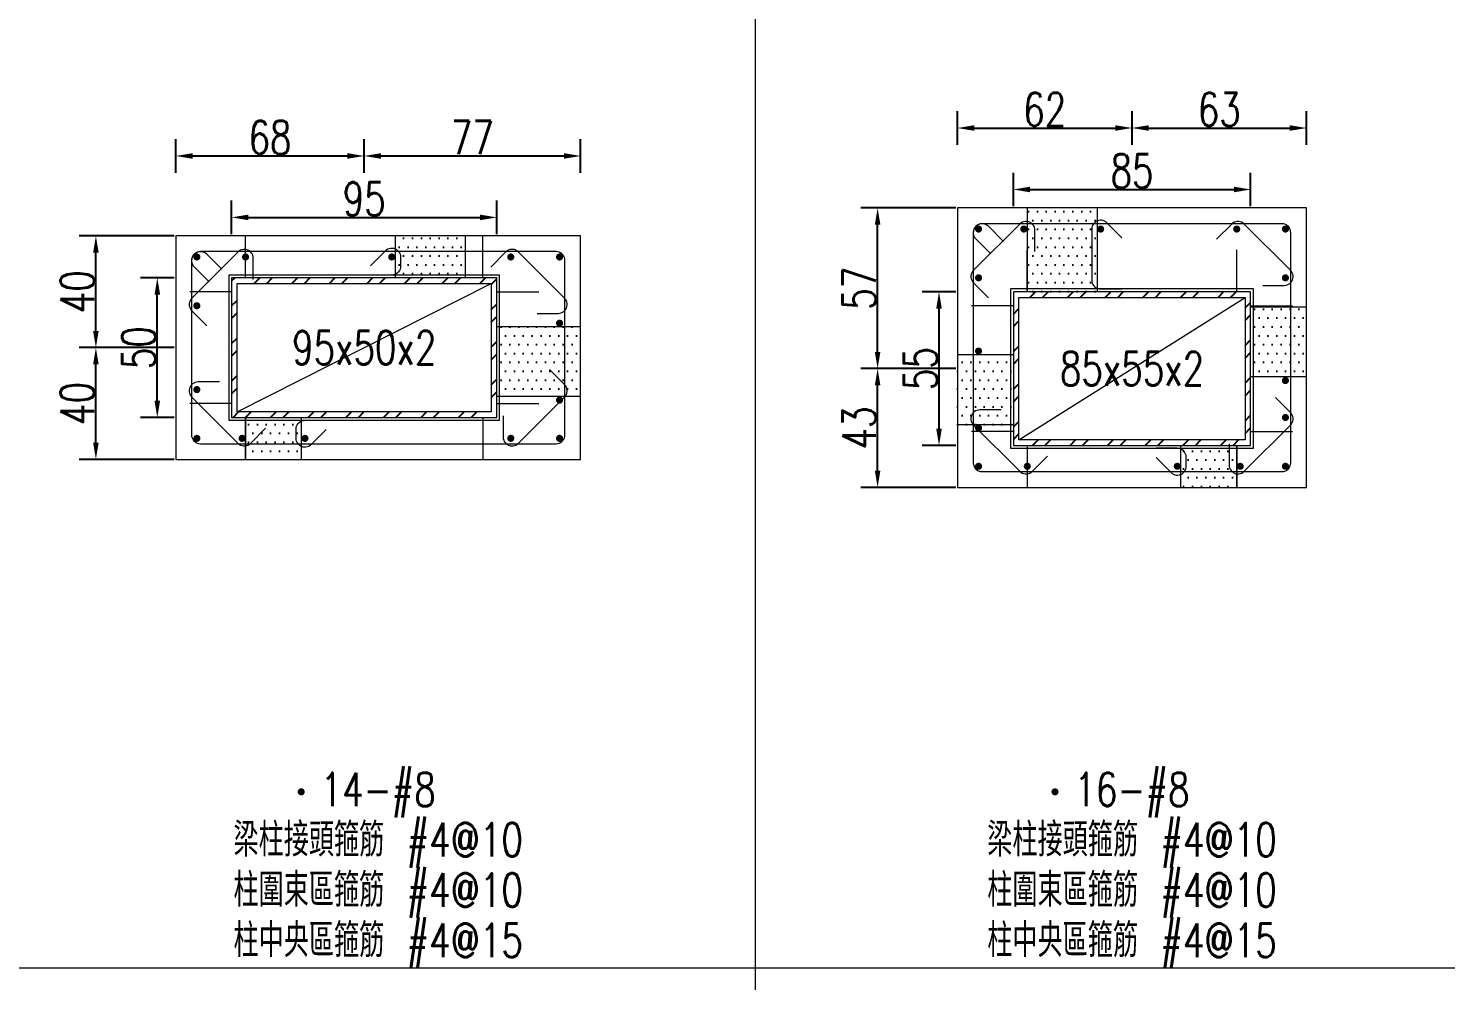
# Model space of a CAD drawing. Header units: millimetres. Extents: x 0 to 3905, y 0 to 8880.
# Drawn here: x 920 to 1427, y 8065 to 8406 of the extents above; entities that cross this region are included whole.
import ezdxf
from ezdxf.enums import TextEntityAlignment as Align

# ---------------------------------------------------------------- set-up
doc = ezdxf.new("R2010")
doc.units = ezdxf.units.MM
doc.layers.get('DEFPOINTS').update_dxf_attribs({"color": 3})
for name, color, linetype in [('Hatch線', 6, 'Continuous'), ('TC-鋼粱', 132, 'Continuous'), ('主筋斷面', 2, 'Continuous'), ('文字-主筋根數', 7, 'Continuous'), ('文字-剪力筋 中央區', 7, 'Continuous'), ('文字-剪力筋-BC', 7, 'Continuous'), ('文字-剪力筋-圍束區', 7, 'Continuous'), ('文字-輔助字', 7, 'Continuous'), ('柱斷面線', 4, 'Continuous'), ('標註字', 4, 'Continuous'), ('箍筋線', 1, 'Continuous'), ('網格線', 7, 'Continuous'), ('鋼柱', 11, 'Continuous')]:
    doc.layers.add(name, color=color, linetype=linetype)
doc.styles.add('note', font='txt.shx', dxfattribs={"width": 0.75, "height": 12})
doc.styles.add('txt', font='txt.shx', dxfattribs={"height": 0.2, "bigfont": 'chineset.shx'})
doc.dimstyles.new('RCAD_DIM', dxfattribs={"dimtxt": 12, "dimasz": 6, "dimexe": 6, "dimexo": 0.625, "dimtad": 1, "dimdec": 0, "dimdsep": 46, "dimtxsty": 'note', "dimcen": 2.5, "dimclrd": 256, "dimclre": 256, "dimclrt": 256, "dimadec": 0, "dimazin": 0, "dimtfac": 1, "dimtmove": 0, "dimatfit": 3, "dimfxl": 0, "dimtolj": 1, "dimarcsym": 0})

# ---------------------------------------------------------------- blocks, each defined once
blk = doc.blocks.new('*D666')
at = {"layer": 'DEFPOINTS', "color": 0}
for p in [(1087.5, 8338.625), (992.5, 8332), (1087.5, 8332)]:
    blk.add_point(p, dxfattribs=at)
at = {"layer": '標註字', "lineweight": -2}
for p, q in [((992.5, 8332.625), (992.5, 8344.625)), ((1087.5, 8332.625), (1087.5, 8344.625)), ((998.5, 8338.625), (1081.5, 8338.625))]:
    blk.add_line(p, q, dxfattribs=at)
at = {"layer": '標註字'}
for points in [[(998.5, 8339.625), (998.5, 8337.625), (992.5, 8338.625)], [(1081.5, 8337.625), (1081.5, 8339.625), (1087.5, 8338.625)]]:
    blk.add_solid(points, dxfattribs=at)
at = {"layer": '標註字', "insert": (1040, 8345.25), "char_height": 12, "attachment_point": 5, "style": 'note'}
blk.add_mtext('\\A1;95', dxfattribs=at)
blk = doc.blocks.new('*D667')
at = {"layer": 'DEFPOINTS', "color": 0}
for p in [(965.88, 8317), (972.5, 8317), (972.5, 8267)]:
    blk.add_point(p, dxfattribs=at)
at = {"layer": '標註字', "lineweight": -2}
for p, q in [((971.88, 8317), (959.88, 8317)), ((965.88, 8273), (965.88, 8311)), ((971.88, 8267), (959.88, 8267))]:
    blk.add_line(p, q, dxfattribs=at)
at = {"layer": '標註字'}
for points in [[(966.88, 8311), (964.88, 8311), (965.88, 8317)], [(964.88, 8273), (966.88, 8273), (965.88, 8267)]]:
    blk.add_solid(points, dxfattribs=at)
at = {"layer": '標註字', "insert": (959.25, 8292), "char_height": 12, "attachment_point": 5, "rotation": 90, "style": 'note'}
blk.add_mtext('\\A1;50', dxfattribs=at)
blk = doc.blocks.new('*D668')
at = {"layer": 'DEFPOINTS', "color": 0}
for p in [(1040, 8360.62), (972.5, 8354), (1040, 8354)]:
    blk.add_point(p, dxfattribs=at)
at = {"layer": '標註字', "lineweight": -2}
for p, q in [((972.5, 8354.62), (972.5, 8366.62)), ((1040, 8354.62), (1040, 8366.62)), ((978.5, 8360.62), (1034, 8360.62))]:
    blk.add_line(p, q, dxfattribs=at)
at = {"layer": '標註字'}
for points in [[(978.5, 8361.62), (978.5, 8359.62), (972.5, 8360.62)], [(1034, 8359.62), (1034, 8361.62), (1040, 8360.62)]]:
    blk.add_solid(points, dxfattribs=at)
at = {"layer": '標註字', "insert": (1006.25, 8367.25), "char_height": 12, "attachment_point": 5, "style": 'note'}
blk.add_mtext('\\A1;68', dxfattribs=at)
blk = doc.blocks.new('*D669')
at = {"layer": 'DEFPOINTS', "color": 0}
for p in [(1117.5, 8360.62), (1040, 8354), (1117.5, 8354)]:
    blk.add_point(p, dxfattribs=at)
at = {"layer": '標註字', "lineweight": -2}
for p, q in [((1040, 8354.62), (1040, 8366.62)), ((1117.5, 8354.62), (1117.5, 8366.62)), ((1046, 8360.62), (1111.5, 8360.62))]:
    blk.add_line(p, q, dxfattribs=at)
at = {"layer": '標註字'}
for points in [[(1046, 8361.62), (1046, 8359.62), (1040, 8360.62)], [(1111.5, 8359.62), (1111.5, 8361.62), (1117.5, 8360.62)]]:
    blk.add_solid(points, dxfattribs=at)
at = {"layer": '標註字', "insert": (1078.75, 8367.25), "char_height": 12, "attachment_point": 5, "style": 'note'}
blk.add_mtext('\\A1;77', dxfattribs=at)
blk = doc.blocks.new('*D670')
at = {"layer": 'DEFPOINTS', "color": 0}
for p in [(943.88, 8292), (972.5, 8292), (972.5, 8252)]:
    blk.add_point(p, dxfattribs=at)
at = {"layer": '標註字', "lineweight": -2}
for p, q in [((971.88, 8292), (937.88, 8292)), ((943.88, 8258), (943.88, 8286)), ((971.88, 8252), (937.88, 8252))]:
    blk.add_line(p, q, dxfattribs=at)
at = {"layer": '標註字'}
for points in [[(944.88, 8286), (942.88, 8286), (943.88, 8292)], [(942.88, 8258), (944.88, 8258), (943.88, 8252)]]:
    blk.add_solid(points, dxfattribs=at)
at = {"layer": '標註字', "insert": (937.25, 8272), "char_height": 12, "attachment_point": 5, "rotation": 90, "style": 'note'}
blk.add_mtext('\\A1;40', dxfattribs=at)
blk = doc.blocks.new('*D671')
at = {"layer": 'DEFPOINTS', "color": 0}
for p in [(943.88, 8332), (972.5, 8332), (972.5, 8292)]:
    blk.add_point(p, dxfattribs=at)
at = {"layer": '標註字', "lineweight": -2}
for p, q in [((971.88, 8332), (937.88, 8332)), ((943.88, 8298), (943.88, 8326)), ((971.88, 8292), (937.88, 8292))]:
    blk.add_line(p, q, dxfattribs=at)
at = {"layer": '標註字'}
for points in [[(944.88, 8326), (942.88, 8326), (943.88, 8332)], [(942.88, 8298), (944.88, 8298), (943.88, 8292)]]:
    blk.add_solid(points, dxfattribs=at)
at = {"layer": '標註字', "insert": (937.25, 8312), "char_height": 12, "attachment_point": 5, "rotation": 90, "style": 'note'}
blk.add_mtext('\\A1;40', dxfattribs=at)
blk = doc.blocks.new('Circle_Filled')
at = {"const_width": 0.5}
blk.add_lwpolyline([(-0.25, 0, 1), (0.25, 0, 1)], format="xyb", close=True, dxfattribs=at)
blk = doc.blocks.new('*D798')
at = {"layer": 'DEFPOINTS', "color": 0}
for p in [(1357.5, 8348.62), (1272.5, 8342), (1357.5, 8342)]:
    blk.add_point(p, dxfattribs=at)
at = {"layer": '標註字', "lineweight": -2}
for p, q in [((1272.5, 8342.62), (1272.5, 8354.62)), ((1357.5, 8342.62), (1357.5, 8354.62)), ((1278.5, 8348.62), (1351.5, 8348.62))]:
    blk.add_line(p, q, dxfattribs=at)
at = {"layer": '標註字'}
for points in [[(1278.5, 8349.62), (1278.5, 8347.62), (1272.5, 8348.62)], [(1351.5, 8347.62), (1351.5, 8349.62), (1357.5, 8348.62)]]:
    blk.add_solid(points, dxfattribs=at)
at = {"layer": '標註字', "insert": (1315, 8355.25), "char_height": 12, "attachment_point": 5, "style": 'note'}
blk.add_mtext('\\A1;85', dxfattribs=at)
blk = doc.blocks.new('*D799')
at = {"layer": 'DEFPOINTS', "color": 0}
for p in [(1245.88, 8312), (1252.5, 8312), (1252.5, 8257)]:
    blk.add_point(p, dxfattribs=at)
at = {"layer": '標註字', "lineweight": -2}
for p, q in [((1251.88, 8312), (1239.88, 8312)), ((1245.88, 8263), (1245.88, 8306)), ((1251.88, 8257), (1239.88, 8257))]:
    blk.add_line(p, q, dxfattribs=at)
at = {"layer": '標註字'}
for points in [[(1246.88, 8306), (1244.88, 8306), (1245.88, 8312)], [(1244.88, 8263), (1246.88, 8263), (1245.88, 8257)]]:
    blk.add_solid(points, dxfattribs=at)
at = {"layer": '標註字', "insert": (1239.25, 8284.5), "char_height": 12, "attachment_point": 5, "rotation": 90, "style": 'note'}
blk.add_mtext('\\A1;55', dxfattribs=at)
blk = doc.blocks.new('*D800')
at = {"layer": 'DEFPOINTS', "color": 0}
for p in [(1315, 8370.62), (1252.5, 8364), (1315, 8364)]:
    blk.add_point(p, dxfattribs=at)
at = {"layer": '標註字', "lineweight": -2}
for p, q in [((1252.5, 8364.62), (1252.5, 8376.62)), ((1315, 8364.62), (1315, 8376.62)), ((1258.5, 8370.62), (1309, 8370.62))]:
    blk.add_line(p, q, dxfattribs=at)
at = {"layer": '標註字'}
for points in [[(1258.5, 8371.62), (1258.5, 8369.62), (1252.5, 8370.62)], [(1309, 8369.62), (1309, 8371.62), (1315, 8370.62)]]:
    blk.add_solid(points, dxfattribs=at)
at = {"layer": '標註字', "insert": (1283.75, 8377.25), "char_height": 12, "attachment_point": 5, "style": 'note'}
blk.add_mtext('\\A1;62', dxfattribs=at)
blk = doc.blocks.new('*D801')
at = {"layer": 'DEFPOINTS', "color": 0}
for p in [(1377.5, 8370.62), (1315, 8364), (1377.5, 8364)]:
    blk.add_point(p, dxfattribs=at)
at = {"layer": '標註字', "lineweight": -2}
for p, q in [((1315, 8364.62), (1315, 8376.62)), ((1377.5, 8364.62), (1377.5, 8376.62)), ((1321, 8370.62), (1371.5, 8370.62))]:
    blk.add_line(p, q, dxfattribs=at)
at = {"layer": '標註字'}
for points in [[(1321, 8371.62), (1321, 8369.62), (1315, 8370.62)], [(1371.5, 8369.62), (1371.5, 8371.62), (1377.5, 8370.62)]]:
    blk.add_solid(points, dxfattribs=at)
at = {"layer": '標註字', "insert": (1346.25, 8377.25), "char_height": 12, "attachment_point": 5, "style": 'note'}
blk.add_mtext('\\A1;63', dxfattribs=at)
blk = doc.blocks.new('*D802')
at = {"layer": 'DEFPOINTS', "color": 0}
for p in [(1223.88, 8284.5), (1252.5, 8284.5), (1252.5, 8242)]:
    blk.add_point(p, dxfattribs=at)
at = {"layer": '標註字', "lineweight": -2}
for p, q in [((1251.88, 8284.5), (1217.88, 8284.5)), ((1223.88, 8248), (1223.88, 8278.5)), ((1251.88, 8242), (1217.88, 8242))]:
    blk.add_line(p, q, dxfattribs=at)
at = {"layer": '標註字'}
for points in [[(1224.88, 8278.5), (1222.88, 8278.5), (1223.88, 8284.5)], [(1222.88, 8248), (1224.88, 8248), (1223.88, 8242)]]:
    blk.add_solid(points, dxfattribs=at)
at = {"layer": '標註字', "insert": (1217.25, 8263.25), "char_height": 12, "attachment_point": 5, "rotation": 90, "style": 'note'}
blk.add_mtext('\\A1;43', dxfattribs=at)
blk = doc.blocks.new('*D803')
at = {"layer": 'DEFPOINTS', "color": 0}
for p in [(1223.88, 8342), (1252.5, 8342), (1252.5, 8284.5)]:
    blk.add_point(p, dxfattribs=at)
at = {"layer": '標註字', "lineweight": -2}
for p, q in [((1251.88, 8342), (1217.88, 8342)), ((1223.88, 8290.5), (1223.88, 8336)), ((1251.88, 8284.5), (1217.88, 8284.5))]:
    blk.add_line(p, q, dxfattribs=at)
at = {"layer": '標註字'}
for points in [[(1224.88, 8336), (1222.88, 8336), (1223.88, 8342)], [(1222.88, 8290.5), (1224.88, 8290.5), (1223.88, 8284.5)]]:
    blk.add_solid(points, dxfattribs=at)
at = {"layer": '標註字', "insert": (1217.25, 8313.25), "char_height": 12, "attachment_point": 5, "rotation": 90, "style": 'note'}
blk.add_mtext('\\A1;57', dxfattribs=at)

msp = doc.modelspace()

# ---------------------------------------------------------------- hatches: boundary and pattern name
at = {"layer": 'Hatch線'}
h = msp.add_hatch(dxfattribs=at)
h.set_pattern_fill('ANSI32', color=256, style=0)
h.paths.add_polyline_path([(992.5, 8267), (1087.5, 8267), (1087.5, 8317), (992.5, 8317)], flags=17)
h.paths.add_polyline_path([(994.5, 8269), (994.5, 8315), (1085.5, 8315), (1085.5, 8269)])
h = msp.add_hatch(dxfattribs=at)
h.set_pattern_fill('ANSI32', color=256, style=0)
h.paths.add_polyline_path([(1272.5, 8257), (1357.5, 8257), (1357.5, 8312), (1272.5, 8312)], flags=17)
h.paths.add_polyline_path([(1274.5, 8259), (1274.5, 8310), (1355.5, 8310), (1355.5, 8259)])
at = {"layer": 'TC-鋼粱'}
h = msp.add_hatch(dxfattribs=at)
h.set_pattern_fill('DOTS', color=256, scale=2, style=0)
h.paths.add_polyline_path([(1302.5, 8342), (1277.5, 8342), (1277.5, 8312), (1302.5, 8312)], flags=17)
h = msp.add_hatch(dxfattribs=at)
h.set_pattern_fill('DOTS', color=256, scale=2, style=0)
h.paths.add_polyline_path([(1076.11, 8332), (1051.11, 8332), (1051.11, 8317), (1076.11, 8317)], flags=17)
h = msp.add_hatch(dxfattribs=at)
h.set_pattern_fill('DOTS', color=256, scale=2, style=0)
h.paths.add_polyline_path([(1377.5, 8281.5), (1377.5, 8306.5), (1357.5, 8306.5), (1357.5, 8281.5)], flags=17)
h = msp.add_hatch(dxfattribs=at)
h.set_pattern_fill('DOTS', color=256, scale=2, style=0)
h.paths.add_polyline_path([(1117.5, 8274.5), (1117.5, 8299.5), (1087.5, 8299.5), (1087.5, 8274.5)], flags=17)
h = msp.add_hatch(dxfattribs=at)
h.set_pattern_fill('DOTS', color=256, scale=2, style=0)
h.paths.add_polyline_path([(1252.5, 8289.5), (1252.5, 8264.5), (1272.5, 8264.5), (1272.5, 8289.5)], flags=17)
h = msp.add_hatch(dxfattribs=at)
h.set_pattern_fill('DOTS', color=256, scale=2, style=0)
h.paths.add_polyline_path([(997.5, 8252), (1017.5, 8252), (1017.5, 8267), (997.5, 8267)], flags=17)
h = msp.add_hatch(dxfattribs=at)
h.set_pattern_fill('DOTS', color=256, scale=2, style=0)
h.paths.add_polyline_path([(1332.5, 8242), (1352.5, 8242), (1352.5, 8257), (1332.5, 8257)], flags=17)

# ---------------------------------------------------------------- linework, layer by layer
at = {"layer": 'DEFPOINTS', "lineweight": 5}
for points in [[(997.5, 8317), (997.5, 8332)], [(1082.5, 8317), (1082.5, 8332)], [(1277.5, 8312), (1277.5, 8327)], [(1352.5, 8312), (1352.5, 8327)], [(992.5, 8266), (1088.5, 8266), (1088.5, 8318), (991.5, 8318), (991.5, 8266), (992.5, 8266)], [(992.5, 8312), (977.5, 8312)], [(994.5, 8269), (1085.5, 8315)], [(1087.5, 8312), (1102.5, 8312)], [(1272.5, 8256), (1358.5, 8256), (1358.5, 8313), (1271.5, 8313), (1271.5, 8256), (1272.5, 8256)], [(1272.5, 8307), (1257.5, 8307)], [(1274.5, 8259), (1355.5, 8310)], [(1357.5, 8307), (1372.5, 8307)], [(992.5, 8272), (977.5, 8272)], [(1087.5, 8272), (1102.5, 8272)], [(997.5, 8267), (997.5, 8252)], [(1082.5, 8267), (1082.5, 8252)], [(1272.5, 8262), (1257.5, 8262)], [(1357.5, 8262), (1372.5, 8262)], [(1277.5, 8257), (1277.5, 8242)], [(1352.5, 8257), (1352.5, 8242)]]:
    msp.add_lwpolyline(points, dxfattribs=at)
at = {"layer": 'TC-鋼粱', "lineweight": 5}
for points in [[(1277.5, 8342), (1277.5, 8312)], [(1302.5, 8342), (1302.5, 8312)], [(1051.11, 8332), (1051.11, 8317)], [(1076.11, 8332), (1076.11, 8317)], [(1377.5, 8306.5), (1357.5, 8306.5)], [(1117.5, 8299.5), (1087.5, 8299.5)], [(1252.5, 8289.5), (1272.5, 8289.5)], [(1377.5, 8281.5), (1357.5, 8281.5)], [(1117.5, 8274.5), (1087.5, 8274.5)], [(997.5, 8252), (997.5, 8267)], [(1017.5, 8252), (1017.5, 8267)], [(1252.5, 8264.5), (1272.5, 8264.5)], [(1332.5, 8242), (1332.5, 8257)], [(1352.5, 8242), (1352.5, 8257)]]:
    msp.add_lwpolyline(points, dxfattribs=at)
at = {"layer": '柱斷面線', "lineweight": 5}
for points in [[(1252.5, 8242), (1377.5, 8242), (1377.5, 8342), (1252.5, 8342), (1252.5, 8242)], [(972.5, 8252), (1117.5, 8252), (1117.5, 8332), (972.5, 8332), (972.5, 8252)]]:
    msp.add_lwpolyline(points, dxfattribs=at)
at = {"layer": '箍筋線', "lineweight": 5}
for points in [[(1280.23, 8326.39), (1280.23, 8334.01), (1280.18, 8334.54), (1280.05, 8335.06), (1279.83, 8335.55), (1279.53, 8335.99), (1279.17, 8336.38), (1278.74, 8336.7), (1278.27, 8336.94), (1277.76, 8337.11), (1277.23, 8337.18), (1276.7, 8337.17), (1276.17, 8337.06), (1275.67, 8336.87), (1275.21, 8336.6), (1274.81, 8336.26), (1258.24, 8319.69), (1257.89, 8319.27), (1257.61, 8318.79), (1257.42, 8318.27), (1257.33, 8317.73), (1257.33, 8317.17), (1257.42, 8316.63), (1257.61, 8316.11), (1257.89, 8315.63), (1258.24, 8315.2), (1263.63, 8309.82)], [(1268.94, 8330.05), (1263.56, 8335.44), (1263.15, 8335.78), (1262.69, 8336.05), (1262.19, 8336.24), (1261.67, 8336.35), (1261.13, 8336.36), (1260.6, 8336.29), (1260.09, 8336.12), (1259.62, 8335.88), (1259.19, 8335.56), (1258.83, 8335.17), (1258.53, 8334.73), (1258.31, 8334.24), (1258.18, 8333.72), (1258.13, 8333.19), (1258.13, 8250.81), (1258.18, 8250.26), (1258.33, 8249.72), (1258.56, 8249.22), (1258.88, 8248.77), (1259.27, 8248.38), (1259.72, 8248.06), (1260.22, 8247.83), (1260.76, 8247.68), (1261.31, 8247.63), (1368.69, 8247.63), (1369.24, 8247.68), (1369.78, 8247.83), (1370.28, 8248.06), (1370.73, 8248.38), (1371.12, 8248.77), (1371.44, 8249.22), (1371.67, 8249.72), (1371.82, 8250.26), (1371.87, 8250.81), (1371.87, 8333.19), (1371.82, 8333.74), (1371.67, 8334.28), (1371.44, 8334.78), (1371.12, 8335.23), (1370.73, 8335.62), (1370.28, 8335.94), (1369.78, 8336.17), (1369.24, 8336.32), (1368.69, 8336.37), (1261.31, 8336.37), (1260.78, 8336.32), (1260.26, 8336.19), (1259.77, 8335.97), (1259.33, 8335.67), (1258.94, 8335.31), (1258.62, 8334.88), (1258.38, 8334.41), (1258.21, 8333.9), (1258.14, 8333.37), (1258.15, 8332.83), (1258.26, 8332.31), (1258.45, 8331.81), (1258.72, 8331.35), (1259.06, 8330.94), (1264.45, 8325.56)], [(1311.4, 8331.32), (1306.01, 8336.71), (1305.61, 8337.05), (1305.15, 8337.32), (1304.65, 8337.51), (1304.13, 8337.62), (1303.59, 8337.63), (1303.06, 8337.56), (1302.55, 8337.39), (1302.08, 8337.15), (1301.65, 8336.83), (1301.29, 8336.44), (1300.99, 8336), (1300.77, 8335.51), (1300.64, 8334.99), (1300.59, 8334.46), (1300.59, 8316.17), (1300.64, 8315.62), (1300.79, 8315.09), (1301.02, 8314.59), (1301.34, 8314.13), (1301.73, 8313.74), (1302.18, 8313.43), (1302.68, 8313.19), (1303.22, 8313.05), (1303.77, 8313), (1311.39, 8313)], [(1361.89, 8314.27), (1369.51, 8314.27), (1370.04, 8314.32), (1370.56, 8314.45), (1371.05, 8314.67), (1371.49, 8314.97), (1371.88, 8315.33), (1372.2, 8315.76), (1372.44, 8316.23), (1372.61, 8316.74), (1372.68, 8317.27), (1372.67, 8317.8), (1372.56, 8318.33), (1372.37, 8318.83), (1372.1, 8319.29), (1371.76, 8319.69), (1355.19, 8336.26), (1354.77, 8336.61), (1354.29, 8336.89), (1353.77, 8337.08), (1353.23, 8337.17), (1352.67, 8337.17), (1352.13, 8337.08), (1351.61, 8336.89), (1351.13, 8336.61), (1350.7, 8336.26), (1345.32, 8330.87)], [(1000.23, 8316.39), (1000.23, 8324.01), (1000.18, 8324.54), (1000.05, 8325.06), (999.83, 8325.55), (999.53, 8325.99), (999.17, 8326.38), (998.74, 8326.7), (998.27, 8326.94), (997.76, 8327.11), (997.23, 8327.18), (996.7, 8327.17), (996.17, 8327.06), (995.67, 8326.87), (995.21, 8326.6), (994.81, 8326.26), (978.24, 8309.69), (977.89, 8309.27), (977.61, 8308.79), (977.42, 8308.27), (977.33, 8307.73), (977.33, 8307.17), (977.42, 8306.63), (977.61, 8306.11), (977.89, 8305.63), (978.24, 8305.2), (983.63, 8299.82)], [(988.94, 8320.05), (983.56, 8325.44), (983.15, 8325.78), (982.69, 8326.05), (982.19, 8326.24), (981.67, 8326.35), (981.13, 8326.36), (980.6, 8326.29), (980.09, 8326.12), (979.62, 8325.88), (979.19, 8325.56), (978.83, 8325.17), (978.53, 8324.73), (978.31, 8324.24), (978.18, 8323.72), (978.14, 8323.19), (978.14, 8260.81), (978.18, 8260.26), (978.33, 8259.72), (978.56, 8259.22), (978.88, 8258.77), (979.27, 8258.38), (979.72, 8258.06), (980.22, 8257.83), (980.76, 8257.68), (981.31, 8257.63), (1108.69, 8257.63), (1109.24, 8257.68), (1109.78, 8257.83), (1110.28, 8258.06), (1110.73, 8258.38), (1111.12, 8258.77), (1111.44, 8259.22), (1111.67, 8259.72), (1111.82, 8260.26), (1111.86, 8260.81), (1111.86, 8323.19), (1111.82, 8323.74), (1111.67, 8324.28), (1111.44, 8324.78), (1111.12, 8325.23), (1110.73, 8325.62), (1110.28, 8325.94), (1109.78, 8326.17), (1109.24, 8326.32), (1108.69, 8326.37), (981.31, 8326.37), (980.78, 8326.32), (980.26, 8326.19), (979.77, 8325.97), (979.33, 8325.67), (978.94, 8325.31), (978.62, 8324.88), (978.38, 8324.41), (978.21, 8323.9), (978.14, 8323.37), (978.15, 8322.83), (978.26, 8322.31), (978.45, 8321.81), (978.72, 8321.35), (979.06, 8320.94), (984.45, 8315.56)], [(1042.2, 8321.32), (1047.59, 8326.71), (1048, 8327.05), (1048.46, 8327.32), (1048.96, 8327.51), (1049.48, 8327.62), (1050.01, 8327.63), (1050.54, 8327.56), (1051.05, 8327.39), (1051.52, 8327.15), (1051.95, 8326.83), (1052.32, 8326.44), (1052.61, 8326), (1052.83, 8325.51), (1052.97, 8324.99), (1053.01, 8324.46), (1053.01, 8321.17), (1052.96, 8320.62), (1052.82, 8320.09), (1052.59, 8319.59), (1052.27, 8319.13), (1051.88, 8318.74), (1051.42, 8318.43), (1050.92, 8318.19), (1050.39, 8318.05), (1049.84, 8318), (1042.22, 8318)], [(1101.89, 8304.27), (1109.51, 8304.27), (1110.04, 8304.32), (1110.56, 8304.45), (1111.05, 8304.67), (1111.49, 8304.97), (1111.88, 8305.33), (1112.2, 8305.76), (1112.44, 8306.23), (1112.61, 8306.74), (1112.68, 8307.27), (1112.67, 8307.8), (1112.56, 8308.33), (1112.37, 8308.83), (1112.1, 8309.29), (1111.76, 8309.69), (1095.19, 8326.26), (1094.77, 8326.61), (1094.29, 8326.89), (1093.77, 8327.08), (1093.23, 8327.17), (1092.67, 8327.17), (1092.13, 8327.08), (1091.61, 8326.89), (1091.13, 8326.61), (1090.7, 8326.26), (1085.32, 8320.87)], [(1089.77, 8267.61), (1089.77, 8259.99), (1089.82, 8259.46), (1089.95, 8258.94), (1090.17, 8258.45), (1090.47, 8258.01), (1090.83, 8257.62), (1091.26, 8257.3), (1091.73, 8257.06), (1092.24, 8256.89), (1092.77, 8256.82), (1093.3, 8256.83), (1093.83, 8256.94), (1094.33, 8257.13), (1094.79, 8257.4), (1095.19, 8257.74), (1111.76, 8274.31), (1112.11, 8274.73), (1112.39, 8275.21), (1112.58, 8275.73), (1112.67, 8276.27), (1112.67, 8276.83), (1112.58, 8277.37), (1112.39, 8277.89), (1112.11, 8278.37), (1111.76, 8278.8), (1106.37, 8284.18)], [(988.11, 8279.73), (980.49, 8279.73), (979.96, 8279.68), (979.44, 8279.55), (978.95, 8279.33), (978.51, 8279.03), (978.12, 8278.67), (977.8, 8278.24), (977.56, 8277.77), (977.39, 8277.26), (977.32, 8276.73), (977.33, 8276.2), (977.44, 8275.67), (977.63, 8275.17), (977.9, 8274.71), (978.24, 8274.31), (994.81, 8257.74), (995.23, 8257.39), (995.71, 8257.11), (996.23, 8256.92), (996.77, 8256.83), (997.33, 8256.83), (997.87, 8256.92), (998.39, 8257.11), (998.87, 8257.39), (999.3, 8257.74), (1004.68, 8263.13)], [(1268.11, 8269.73), (1260.49, 8269.73), (1259.96, 8269.68), (1259.44, 8269.55), (1258.95, 8269.33), (1258.51, 8269.03), (1258.12, 8268.67), (1257.8, 8268.24), (1257.56, 8267.77), (1257.39, 8267.26), (1257.32, 8266.73), (1257.33, 8266.2), (1257.44, 8265.67), (1257.63, 8265.17), (1257.9, 8264.71), (1258.24, 8264.31), (1274.81, 8247.74), (1275.23, 8247.39), (1275.71, 8247.11), (1276.23, 8246.92), (1276.77, 8246.83), (1277.33, 8246.83), (1277.87, 8246.92), (1278.39, 8247.11), (1278.87, 8247.39), (1279.3, 8247.74), (1284.68, 8253.13)], [(1349.77, 8257.61), (1349.77, 8249.99), (1349.82, 8249.46), (1349.95, 8248.94), (1350.17, 8248.45), (1350.47, 8248.01), (1350.83, 8247.62), (1351.26, 8247.3), (1351.73, 8247.06), (1352.24, 8246.89), (1352.77, 8246.82), (1353.3, 8246.83), (1353.83, 8246.94), (1354.33, 8247.13), (1354.79, 8247.4), (1355.19, 8247.74), (1371.76, 8264.31), (1372.11, 8264.73), (1372.39, 8265.21), (1372.58, 8265.73), (1372.67, 8266.27), (1372.67, 8266.83), (1372.58, 8267.37), (1372.39, 8267.89), (1372.11, 8268.37), (1371.76, 8268.8), (1366.37, 8274.18)], [(1026.4, 8262.68), (1021.02, 8257.29), (1020.61, 8256.95), (1020.15, 8256.68), (1019.65, 8256.49), (1019.13, 8256.38), (1018.59, 8256.37), (1018.06, 8256.44), (1017.55, 8256.61), (1017.08, 8256.85), (1016.65, 8257.17), (1016.29, 8257.56), (1015.99, 8258), (1015.77, 8258.49), (1015.64, 8259.01), (1015.59, 8259.54), (1015.59, 8262.83), (1015.64, 8263.38), (1015.79, 8263.91), (1016.02, 8264.41), (1016.34, 8264.87), (1016.73, 8265.26), (1017.18, 8265.57), (1017.68, 8265.81), (1018.22, 8265.95), (1018.77, 8266), (1026.39, 8266)], [(1323.6, 8252.68), (1328.98, 8247.29), (1329.39, 8246.95), (1329.85, 8246.68), (1330.35, 8246.49), (1330.87, 8246.38), (1331.41, 8246.37), (1331.94, 8246.44), (1332.44, 8246.61), (1332.92, 8246.85), (1333.35, 8247.17), (1333.71, 8247.56), (1334.01, 8248), (1334.23, 8248.49), (1334.36, 8249.01), (1334.4, 8249.54), (1334.4, 8252.83), (1334.36, 8253.38), (1334.21, 8253.91), (1333.98, 8254.41), (1333.66, 8254.87), (1333.27, 8255.26), (1332.82, 8255.57), (1332.32, 8255.81), (1331.78, 8255.95), (1331.23, 8256), (1323.61, 8256)]]:
    msp.add_lwpolyline(points, dxfattribs=at)
at = {"layer": '網格線', "lineweight": 5}
for points in [[(1180, 8442), (1180, 8070)], [(910, 8070), (1180, 8070)], [(1180, 8070), (1450, 8070)], [(1180, 8070), (1180, 8040)]]:
    msp.add_lwpolyline(points, dxfattribs=at)
at = {"layer": '鋼柱', "lineweight": 5}
for points in [[(992.5, 8267), (1087.5, 8267), (1087.5, 8317), (992.5, 8317), (992.5, 8267)], [(994.5, 8269), (994.5, 8315), (1085.5, 8315), (1085.5, 8269), (994.5, 8269)], [(1272.5, 8257), (1357.5, 8257), (1357.5, 8312), (1272.5, 8312), (1272.5, 8257)], [(1274.5, 8259), (1274.5, 8310), (1355.5, 8310), (1355.5, 8259), (1274.5, 8259)]]:
    msp.add_lwpolyline(points, dxfattribs=at)

# ---------------------------------------------------------------- block references
at = {"layer": '主筋斷面', "lineweight": 5, "xscale": 2.539999961853027, "yscale": 2.539999961853027}
for p in [(1260.04, 8334.46), (1276.23, 8334.46), (1303.77, 8334.46), (1352.5, 8334.46), (1369.96, 8334.46), (980.04, 8324.46), (997.5, 8324.46), (1049.84, 8324.46), (1092.5, 8324.46), (1109.96, 8324.46), (1260.04, 8317), (1369.96, 8317), (980.04, 8307), (1109.96, 8300.77), (1260.04, 8290.77), (1369.96, 8280.23), (980.04, 8277), (1109.96, 8273.23), (1369.96, 8267), (980.04, 8259.54), (996.23, 8259.54), (1018.77, 8259.54), (1092.5, 8259.54), (1109.96, 8259.54), (1260.04, 8263.23), (1260.04, 8249.54), (1277.5, 8249.54), (1331.23, 8249.54), (1353.77, 8249.54), (1369.96, 8249.54), (1017.42, 8133), (1287.42, 8133)]:
    msp.add_blockref('Circle_Filled', p, dxfattribs=at)

# ---------------------------------------------------------------- texts
at = {"layer": '文字-主筋根數', "style": 'txt', "width": 0.75}
for s, p in [('14-#8', (1045, 8133)), ('16-#8', (1315, 8133))]:
    msp.add_text(s, height=12, dxfattribs=at).set_placement(p, align=Align.MIDDLE)
at = {"layer": '文字-剪力筋 中央區', "style": 'txt', "width": 0.75}
for p in [(1045, 8079), (1315, 8079)]:
    msp.add_text('柱中央區箍筋 #4@15', height=12, dxfattribs=at).set_placement(p, align=Align.MIDDLE)
at = {"layer": '文字-剪力筋-BC', "style": 'txt', "width": 0.75}
for p in [(1045, 8115), (1315, 8115)]:
    msp.add_text('梁柱接頭箍筋 #4@10', height=12, dxfattribs=at).set_placement(p, align=Align.MIDDLE)
at = {"layer": '文字-剪力筋-圍束區', "style": 'txt', "width": 0.75}
for p in [(1045, 8097), (1315, 8097)]:
    msp.add_text('柱圍束區箍筋 #4@10', height=12, dxfattribs=at).set_placement(p, align=Align.MIDDLE)
at = {"layer": '文字-輔助字', "style": 'txt', "width": 0.75}
for s, p in [('95x50x2', (1040, 8292)), ('85x55x2', (1315, 8284.5))]:
    msp.add_text(s, height=12, dxfattribs=at).set_placement(p, align=Align.MIDDLE)

# ---------------------------------------------------------------- dimensions: what is measured, and where the dimension line sits
at = {"layer": '標註字'}
for base, p1, p2, picture, middle in [((1314.99998, 8370.625), (1252.5, 8364), (1314.99998, 8364), '*D800', (1283.74999, 8377.25)), ((1377.5, 8370.625), (1314.99998, 8364), (1377.5, 8364), '*D801', (1346.24999, 8377.25)), ((1040.000001, 8360.625), (972.5, 8354), (1040.000001, 8354), '*D668', (1006.25, 8367.25)), ((1117.5, 8360.625), (1040.000001, 8354), (1117.5, 8354), '*D669', (1078.75, 8367.25)), ((1357.5, 8348.62), (1272.5, 8342), (1357.5, 8342), '*D798', (1315, 8355.25)), ((1087.5, 8338.62), (992.5, 8332), (1087.5, 8332), '*D666', (1040, 8345.25))]:
    dim = msp.add_linear_dim(base=base, p1=p1, p2=p2, dimstyle='RCAD_DIM', dxfattribs=at)
    dim.commit()
    dim.dimension.update_dxf_attribs({"geometry": picture, "text_midpoint": middle})
for base, p1, p2, picture, middle in [((1223.875, 8342), (1252.5, 8284.50001), (1252.5, 8342), '*D803', (1217.25, 8313.25)), ((943.88, 8332), (972.5, 8292), (972.5, 8332), '*D671', (937.25, 8312)), ((965.88, 8317), (972.5, 8267), (972.5, 8317), '*D667', (959.25, 8292)), ((1245.88, 8312), (1252.5, 8257), (1252.5, 8312), '*D799', (1239.25, 8284.5)), ((943.88, 8292), (972.5, 8252), (972.5, 8292), '*D670', (937.25, 8272)), ((1223.875, 8284.50001), (1252.5, 8242), (1252.5, 8284.50001), '*D802', (1217.25, 8263.25))]:
    dim = msp.add_linear_dim(base=base, p1=p1, p2=p2, angle=90, dimstyle='RCAD_DIM', dxfattribs=at)
    dim.commit()
    dim.dimension.update_dxf_attribs({"geometry": picture, "text_midpoint": middle})

doc.saveas('drawing.dxf')
